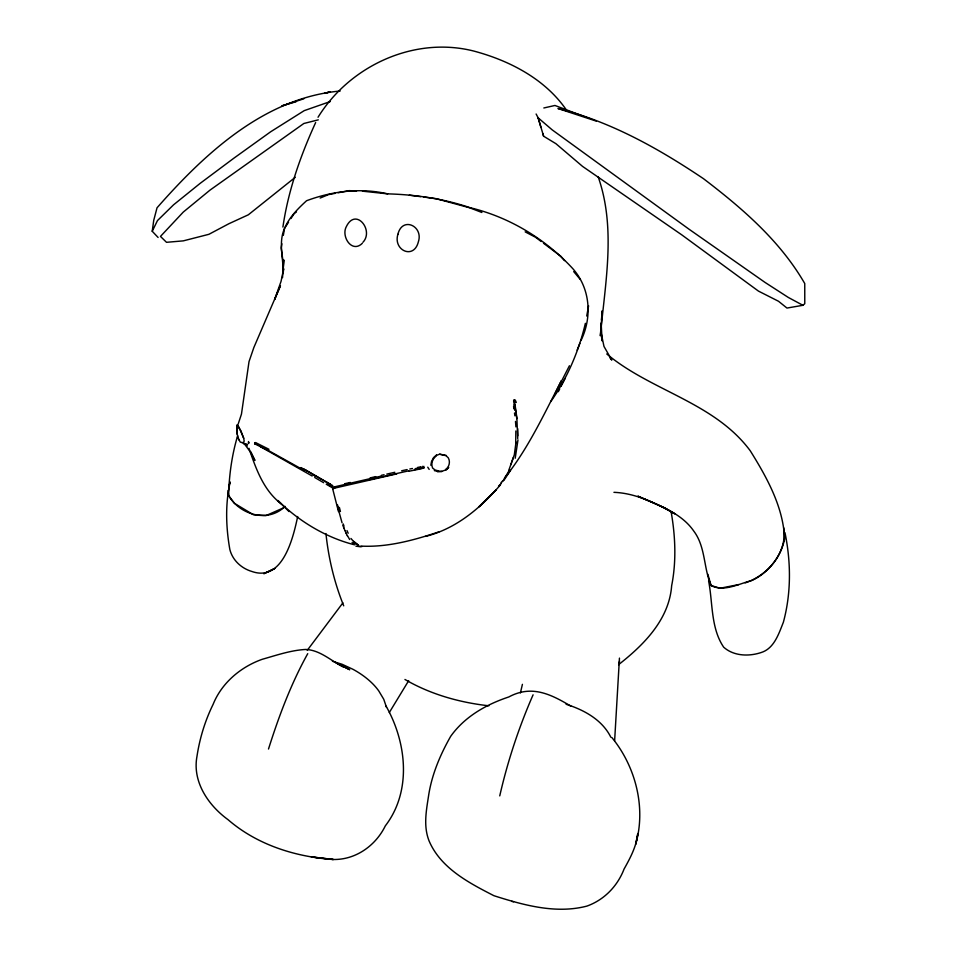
<?xml version="1.0" encoding="UTF-8"?>
<svg xmlns="http://www.w3.org/2000/svg" width="957" height="957" viewBox="0 0 957 957"><rect width="100%" height="100%" fill="white"/><g stroke="black" fill="none" stroke-linecap="round" stroke-linejoin="round"><path stroke-width="1.44" d="M515.703 443.498L515.847 430.973M517.713 438.581L516.852 417.671L514.95 404.105M237.623 435.794C231.845 455.185 229.082 475.318 228.603 495.523C239.597 514.663 267.912 523.431 285.066 506.361M602.109 311.097L601.271 325.284L602.085 340.871L601.522 336.744M230.123 482.316C225.134 504.088 225.972 527.546 229.847 549.509C232.539 560.252 241.427 568.398 251.882 571.473C282.602 582.299 293.177 538.001 297.675 516.517M619.454 658.105L614.633 740.718M606.738 353.946C651.274 391.138 714.245 402.299 750.264 450.795C766.856 477.411 783.472 507.198 784.584 539.09C780.84 556.974 768.351 573.004 751.664 580.564C738.84 583.77 723.743 592.227 711.099 585.552C703.527 568.302 705.692 546.83 693.789 531.099C680.977 512.497 657.734 505.009 637.841 496.157L664.816 507.904L674.697 513.777C656.024 503.238 635.675 493.166 613.939 492.329M601.271 322.808L600.374 335.895C605.075 283.057 616.284 228.412 598.113 176.638M601.475 319.901L602.085 311.169M517.988 439.885L515.213 458.247M282.518 277.65L283.798 259.897L283.045 272.685C283.535 257.888 278.2 242.647 284.54 228.388C289.217 217.323 297.854 208.722 306.563 200.731C332.51 191.089 360.418 187.62 387.633 193.852C415.625 194.678 443.51 198.649 470.102 207.705C508.837 216.988 544.282 238.257 571.52 267.266C590.266 286.98 592.67 316.659 580.947 340.584M243.712 438.342L240.865 430.686L237.049 425.303L237.097 433.856L238.819 439.801M516.038 442.002L514.316 454.814L508.741 470.437M283.164 273.176L283.655 268.726L281.047 281.37L274.671 299.421L280.449 285.688L253.844 347.547L249.023 361.602L241.463 414.106L238.09 424.334M158.108 237.468L152.223 231.259L153.742 220.313L157.032 207.801C204.894 153.335 264.718 97.793 340.166 91.023M422.695 466.322L423.568 468.176L423.879 466.334M282.913 227.084C288.141 190.79 300.45 155.788 315.654 122.544M281.884 243.76L281.167 247.959L282.805 259.706M283.332 235.374L284.54 228.388L288.559 222.215M430.829 465.258L431.523 461.513L433.461 457.913L436.344 455.137M585.373 323.334C578.937 350.944 567.118 378.541 550.682 401.701M586.725 316.037L588.603 305.821M499.745 795.889C507.629 761.282 518.861 727.344 533.085 694.818M618.724 664.84L619.574 660.952M520.393 692.952L522.414 684.339M332.498 487.819L332.821 486.096M268.498 749.032C278.858 716.255 291 683.765 307.735 653.667M512.079 461.394L513.143 457.865M515.285 401.593L513.753 402.131L513.73 400.648L515.01 400.816L514.89 402.502M510.823 464.803L511.66 462.53M248.389 443.438L248.497 441.524M577.143 350.154L579.858 343.324M334.591 488.429L334.448 487.52L333.814 488.202M248.557 443.593L249.083 442.445M555.168 393.925L561.352 380.766C544.09 413.95 528.085 448.953 504.483 478.153M229.166 484.768L230.35 482.256M255.124 442.684L254.61 443.892L255.435 442.505M152.223 231.259L157.474 220.577L173.54 204.834L200.18 183.337L233.855 158.204L270.616 131.803L304.23 110.641L330.273 101.538M555.503 392.92L569.427 365.765M558.278 391.7L559.654 389.044M561.029 386.389L565.132 378.41M236.905 426.272L238.018 425.937M510.464 470.401L503.908 480.366M502.581 481.658L509.256 470.354M237.085 424.944L236.81 433.82M389.296 712.558L408.675 680.678M362.99 242.229C374.151 230.374 355.848 207.095 346.374 226.558C340.883 236.307 351.853 253.701 362.32 243.293M290.964 218.519L294.182 213.59L296.479 211.904M318.035 117.256C349.784 65.806 414.058 35.971 473.691 51.032C509.579 60.578 545.251 79.024 566.64 110.33M307.257 650.341L342.905 602.85M500.487 484.768C480.581 508.095 455.879 528.838 425.506 536.41M514.399 402.407L516.78 418.592M500.978 482.711L502.76 480.797M445.771 469.432C449.312 466.813 450.472 461.705 448.295 457.853L446.01 455.676L439.658 454.264M448.39 467.303C445.268 471.813 439.155 471.837 434.334 470.629M446.417 455.52L439.813 454.144L436.488 455.341C432.863 458.295 430.554 463.535 432.612 468.033L435.136 470.031L438.617 470.928M498.537 486.156L501.336 483.345M513.526 400.911L514.579 399.882L515.345 400.289L516.278 402.466M445.89 470.186L448.725 467.459M619.131 664.218C644.169 644.551 669.194 619.299 671.658 585.684C676.479 561.448 675.391 536.183 671.156 511.947M542.81 133.621L543.612 136.217L555.933 143.694L582.538 166.386L681.671 234.788L758.446 291.095L778.519 301.264L786.977 308.058L802.923 305.295L804.777 303.692L804.753 283.547C780.099 240.793 742.213 208.231 703.443 178.66C658.595 148.526 610.769 121.611 557.967 108.512L596.259 121.108L554.952 105.473L543.827 107.974M433.461 457.913L436.488 455.341M333.969 487.986L334.519 487.52L333.12 488.058L332.45 486.934M295.282 177.296L248.33 214.799L228.843 223.747L208.925 234.298L183.301 240.865L166.506 242.312L160.477 236.415L183.277 212.083L210.038 190.096L303.848 123.489L318.298 119.852M282.782 508.179L266.022 515.584L253.461 514.77L234.417 503.322L228.603 495.523L228.113 490.463M332.629 487.28L327.88 484.302M745.18 582.885C767.646 575.588 787.79 552.201 783.663 527.666M320.152 198.051L328.43 194.63L335.333 193.302M439.06 531.805C414.01 540.215 387.334 547.524 360.693 546.088M514.579 399.882L513.742 400.158L514.292 400.72M423.173 468.152L424.118 467.865M296.144 101.705L281.908 105.856L303.859 98.786M324.614 93.415L330.309 91.752L324.746 93.236M422.934 467.865L419.07 468.763M334.519 486.85L381.412 476.06M335.082 488.022L396.748 473.906M344.616 483.763L350.274 482.472M370.072 477.926L375.73 476.622M366.519 480.294L408.783 470.82M381.388 475.33L384.08 474.72M386.76 474.11L394.834 472.291M361.256 546.674L362.045 546.495M401.665 470.784L407.168 469.576M421.212 467.471L415.218 468.667M422.025 468.607L409.118 471.203M409.835 469.014L412.443 468.487M417.515 467.471L421.008 466.777M414.357 469.684L417.192 469.121M738.696 584.583L720.119 588.244L711.099 585.552L707.797 574.164M338.096 192.776L349.149 190.646L356.554 190.933M243.556 442.888L240.291 442.11L237.48 437.193M242.133 442.696L243.521 442.517L244.167 441.033L243.652 438.091L239.13 427.612M333.55 488.321L334.149 488.249M360.514 546.758L355.932 546.172M437.481 471.765L441.859 471.598M243.891 443.988L247.265 444.622L244.992 443.737M362.464 191.173L387.633 193.852M354.604 544.808C326.062 537.69 298.763 521.134 277.853 500.475L289.026 511.576M488.871 705.799C459.671 702.546 430.435 694.339 404.955 679.47M409.345 195.18L420.673 196.663M423.508 197.022L436.248 198.685L469.827 207.848L481.897 212.49M570.922 706.182C550.646 694.04 531.506 684.662 508.801 696.959C486.252 704.436 464.683 716.637 450.687 736.328C440.16 754.822 431.667 774.883 428.533 796.057C426.212 811.093 423.293 826.393 429.131 841.047C440.794 868.214 468.822 882.832 493.92 895.704C523.599 905.143 555.921 914.198 586.94 906.088C604.25 899.867 617.504 886.134 624.06 869.064C630.268 857.974 636.477 846.407 637.793 833.547L635.651 844.289C646.274 807.899 635.675 766.641 611.882 737.548M511.708 901.362L513.526 901.781M332.426 661.263L342.104 664.278L352.954 669.29A52.946 28.064 24.6 0 1 378.793 690.966L383.745 699.268L386.508 707.343M566.101 704.268C583.997 709.867 602.168 719.784 610.829 737.189M255.782 442.684L268.965 449.288M256.787 444.048L304.446 470.569M255.77 443.581L255.076 443.247M254.729 443.821L268.379 450.651M338.06 663.931L349.736 669.733L334.986 662.196M260.448 446.656L312.149 475.988M332.605 486.802L333.192 487.867L332.498 487.496M525.178 231.869L535.406 237.18L541.183 241.511M332.569 485.51L304.218 469.241L330.261 484.362L326.839 482.484L329.256 483.943M802.923 305.295L788.341 297.46L765.074 282.447L688.873 229.094L552.213 129.889L538.157 117.855L536.123 114.003M301.599 468.236L304.17 469.731M300.893 467.566L307.221 471.263M312.903 474.839L315.379 476.299M314.721 477.483L323.681 482.711M326.241 484.218L332.976 488.142M343.013 666.909C330.955 660.665 319.889 649.959 305.63 649.456C290.749 650.282 276.525 655.258 262.29 659.277C240.769 666.873 221.725 682.891 213.124 704.328C205.049 720.777 199.678 738.397 196.951 756.509C192.261 781.749 208.255 805.292 227.981 819.623C257.05 844.828 295.342 856.874 333.239 859.494C355.729 859.924 375.694 845.629 385.336 825.843C411.941 791.236 406.665 742.381 386.126 706.242M356.817 544.354L358.636 545.514L353.623 541.327M354.64 542.954L356.483 544.342M543.504 243.245L560.85 256.249L564.522 260.627M429.179 469.409L427.755 467.195M354.234 541.949L358.636 545.514M352.068 542.475L353.336 543.636M244.382 443.617L247.026 446.129L244.322 443.486M355.179 543.444L350.968 538.456M281.334 503.944C263.498 490.367 255.926 468.715 248.976 448.295M573.698 271.585L580.121 279.265M610.099 358.026L611.786 360.059L603.999 346.47L601.355 334.005M244.346 443.761L250.435 452.063L254.909 460.425L250.842 451.812M237.862 425.482L239.094 427.372M349.652 539.497L347.391 535.549M346.111 533.264L347.343 535.824M345.058 530.8L346.267 533.408M346.996 530.597L348.169 533.264M343.766 527.738L344.915 530.561M342.773 525.178L343.898 528.049M343.719 605.829C334.376 582.741 328.514 558.314 325.942 533.539M343.216 523.934L344.018 526.218M543.612 136.217L538.157 117.855L540.849 127.078M342.044 522.773L337.57 506.564M339.376 507.437L340.441 511.528M338.934 510.284L337.51 504.829M332.761 489.159L338.491 511.612M333.108 488.883L332.904 487.723M784.979 532.69C791.044 562.214 791.283 593.077 783.364 622.277C778.771 633.713 774.177 648.559 761.102 652.554C748.841 656.622 733.744 656.191 723.671 647.183C710.644 627.888 712.893 602.862 708.587 580.815M513.885 403.938L514.866 410.302M513.562 406.402L513.933 408.902M514.507 412.993L514.89 415.817M515.488 421.403L515.919 426.882M517.713 428.676L517.809 435.854M397.897 234.321C392.932 250.279 413.879 260.077 418.376 241.786C423.568 226.103 402.263 216.055 397.897 234.321M495.989 490.02L479.038 506.708L495.989 490.02M274.659 568.554L263.941 573.638L274.659 568.554M333.239 859.494L311.444 856.934L333.239 859.494"/></g></svg>
